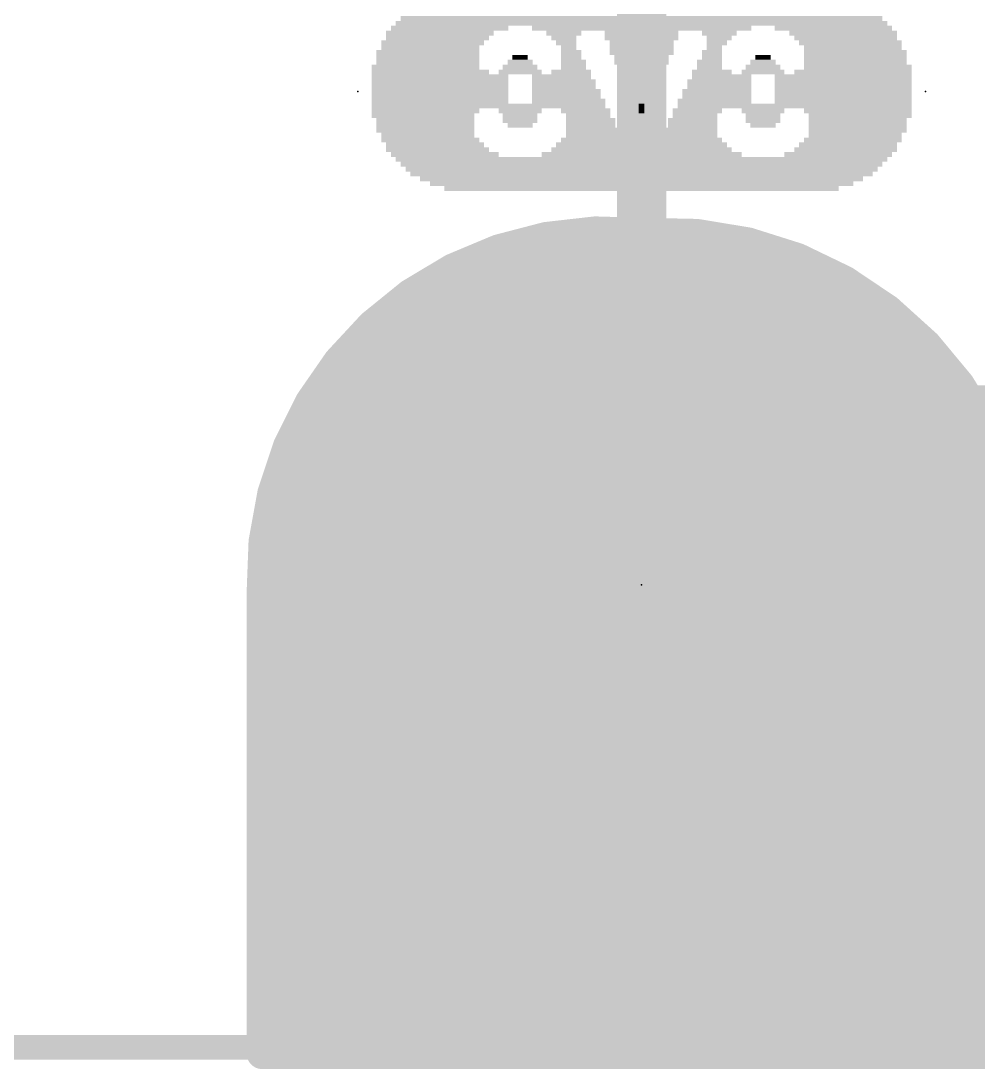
# Model space of a CAD drawing. Extents: x -41 to 92, y -75 to 33.
# Drawn here: x 8.86 to 16.74, y -0.18 to 8.45 of the extents above; entities that cross this region are included whole.
import ezdxf

# ---------------------------------------------------------------- set-up
doc = ezdxf.new("R2010")
doc.units = 0
for name, color, linetype in [('1', 12, 'CONTINUOUS'), ('16', 132, 'CONTINUOUS'), ('17', 110, 'CONTINUOUS'), ('20', 31, 'CONTINUOUS'), ('21', 41, 'CONTINUOUS'), ('22', 40, 'CONTINUOUS'), ('23', 53, 'CONTINUOUS'), ('24', 53, 'CONTINUOUS'), ('30', 253, 'CONTINUOUS')]:
    doc.layers.add(name, color=color, linetype=linetype)

# ---------------------------------------------------------------- blocks, each defined once
blk = doc.blocks.new('ROUNDP')
at = {"const_width": 0.5}
blk.add_lwpolyline([(0, -0.25, 1), (0, 0.25, 1), (0, -0.25)], format="xyb", dxfattribs=at)
blk = doc.blocks.new('RECT')
blk.add_solid([(-0.5, -0.5), (0.5, -0.5), (-0.5, 0.5), (0.5, 0.5)])

msp = doc.modelspace()

# ---------------------------------------------------------------- linework, layer by layer
at = {"layer": '1'}
for points, const_width in [([(13.97, 10.16), (13.97, 6.35)], 0.4064), ([(13.5362, 6.573), (13.1113, 6.4805)], 0.254), ([(13.97, 6.604), (13.5362, 6.573)], 0.254), ([(14.4038, 6.573), (13.97, 6.604)], 0.254), ([(14.8287, 6.4805), (14.4038, 6.573)], 0.254), ([(13.1113, 6.4805), (12.7038, 6.3286)], 0.254), ([(15.2362, 6.3286), (14.8287, 6.4805)], 0.254), ([(12.7613, 6.35), (15.1787, 6.35)], 0.254), ([(13.97, 6.35), (13.97, 3.81)], 0.4064), ([(15.07, 5.25), (13.97, 6.35)], 0.4064), ([(12.7038, 6.3286), (12.3221, 6.1201)], 0.254), ([(15.6179, 6.1201), (15.2362, 6.3286)], 0.254), ([(12.3221, 6.1201), (11.974, 5.8595)], 0.254), ([(12.2899, 6.096), (15.6501, 6.096)], 0.254), ([(15.966, 5.8595), (15.6179, 6.1201)], 0.254), ([(11.974, 5.8595), (11.6665, 5.552)], 0.254), ([(11.9565, 5.842), (15.9835, 5.842)], 0.254), ([(16.2735, 5.552), (15.966, 5.8595)], 0.254), ([(11.7025, 5.588), (16.2375, 5.588)], 0.254), ([(11.6665, 5.552), (11.4059, 5.2039)], 0.254), ([(16.5341, 5.2039), (16.2735, 5.552)], 0.254), ([(11.5033, 5.334), (16.4367, 5.334)], 0.254), ([(19.05, 5.25), (15.07, 5.25)], 0.4064), ([(11.4059, 5.2039), (11.1974, 4.8222)], 0.254), ([(16.7426, 4.8222), (16.5341, 5.2039)], 0.254), ([(11.3382, 5.08), (16.6018, 5.08)], 0.254), ([(11.1974, 4.8222), (11.0455, 4.4147)], 0.254), ([(11.1995, 4.826), (16.7405, 4.826)], 0.254), ([(16.8945, 4.4147), (16.7426, 4.8222)], 0.254), ([(11.1041, 4.572), (16.8359, 4.572)], 0.254), ([(11.0455, 4.4147), (10.953, 3.9898)], 0.254), ([(11.0244, 4.318), (16.9156, 4.318)], 0.254), ([(10.9692, 4.064), (16.9708, 4.064)], 0.254), ([(10.953, 3.9898), (10.922, 3.556)], 0.254), ([(13.97, 3.81), (13.843, 3.683)], 0.4064), ([(10.9402, 3.81), (16.9998, 3.81)], 0.254), ([(13.97, 3.556), (13.843, 3.683)], 0.4064), ([(10.922, 3.556), (10.922, 0)], 0.254), ([(10.922, 3.556), (17.018, 3.556)], 0.254), ([(10.922, 3.302), (17.018, 3.302)], 0.254), ([(10.922, 3.048), (17.018, 3.048)], 0.254), ([(10.922, 2.794), (17.018, 2.794)], 0.254), ([(10.922, 2.54), (17.018, 2.54)], 0.254), ([(10.922, 2.286), (17.018, 2.286)], 0.254), ([(10.922, 2.032), (17.018, 2.032)], 0.254), ([(10.922, 1.778), (17.018, 1.778)], 0.254), ([(10.922, 1.524), (17.018, 1.524)], 0.254), ([(10.922, 1.27), (17.018, 1.27)], 0.254), ([(10.922, 1.016), (17.018, 1.016)], 0.254), ([(10.922, 0.762), (17.018, 0.762)], 0.254), ([(10.922, 0.508), (17.018, 0.508)], 0.254), ([(10.922, 0.254), (17.018, 0.254)], 0.254), ([(38.1, 0), (0, 0)], 0.2032), ([(10.922, 0), (17.018, 0)], 0.254), ([(10.922, 0), (17.018, 0)], 0.254)]:
    msp.add_lwpolyline(points, dxfattribs=dict(at, const_width=const_width))
for points, const_width in [([(13.5317, 6.6363, 1), (13.5408, 6.5096)], 0.127), ([(13.5497, 6.5109, 1), (13.5227, 6.635)], 0.127), ([(13.9745, 6.6673, 1), (13.9655, 6.5407)], 0.127), ([(13.9745, 6.5407, 1), (13.9655, 6.6673)], 0.127), ([(14.4173, 6.635, 1), (14.3903, 6.5109)], 0.127), ([(14.3992, 6.5096, 1), (14.4083, 6.6363)], 0.127), ([(13.0978, 6.5426, 1), (13.1248, 6.4185)], 0.127), ([(13.1335, 6.421, 1), (13.0891, 6.54)], 0.127), ([(14.8509, 6.54, 1), (14.8065, 6.421)], 0.127), ([(14.8152, 6.4185, 1), (14.8422, 6.5426)], 0.127), ([(12.7613, 6.4135, 1), (12.7613, 6.2865)], 0.127), ([(14.0716, 6.35, 1), (13.8684, 6.35)], 0.2032), ([(14.0418, 6.4218, 1), (13.8982, 6.2782)], 0.2032), ([(15.1787, 6.2865, 1), (15.1787, 6.4135)], 0.127), ([(12.6816, 6.3881, 1), (12.726, 6.2691)], 0.127), ([(12.7342, 6.2728, 1), (12.6734, 6.3843)], 0.127), ([(13.8684, 6.35, 1), (14.0716, 6.35)], 0.2032), ([(15.2666, 6.3843, 1), (15.2058, 6.2728)], 0.127), ([(15.214, 6.2691, 1), (15.2584, 6.3881)], 0.127), ([(12.2899, 6.1595, 1), (12.2899, 6.0325)], 0.127), ([(12.2917, 6.1759, 1), (12.3526, 6.0644)], 0.127), ([(12.3602, 6.0693, 1), (12.2841, 6.171)], 0.127), ([(15.6559, 6.171, 1), (15.5798, 6.0693)], 0.127), ([(15.5874, 6.0644, 1), (15.6483, 6.1759)], 0.127), ([(15.6501, 6.0325, 1), (15.6501, 6.1595)], 0.127), ([(11.9565, 5.9055, 1), (11.9565, 5.7785)], 0.127), ([(11.9359, 5.9104, 1), (12.012, 5.8087)], 0.127), ([(12.0189, 5.8146, 1), (11.9291, 5.9044)], 0.127), ([(16.0109, 5.9044, 1), (15.9211, 5.8146)], 0.127), ([(15.928, 5.8087, 1), (16.0041, 5.9104)], 0.127), ([(15.9835, 5.7785, 1), (15.9835, 5.9055)], 0.127), ([(11.7025, 5.6515, 1), (11.7025, 5.5245)], 0.127), ([(16.2375, 5.5245, 1), (16.2375, 5.6515)], 0.127), ([(11.6216, 5.5969, 1), (11.7114, 5.5071)], 0.127), ([(11.7173, 5.514, 1), (11.6156, 5.5901)], 0.127), ([(16.3244, 5.5901, 1), (16.2227, 5.514)], 0.127), ([(16.2286, 5.5071, 1), (16.3184, 5.5969)], 0.127), ([(11.5033, 5.3975, 1), (11.5033, 5.2705)], 0.127), ([(15.07, 5.3516, 1), (15.07, 5.1484)], 0.2032), ([(16.4367, 5.2705, 1), (16.4367, 5.3975)], 0.127), ([(14.9982, 5.1782, 1), (15.1418, 5.3218)], 0.2032), ([(11.355, 5.2419, 1), (11.4567, 5.1658)], 0.127), ([(11.4616, 5.1734, 1), (11.3501, 5.2343)], 0.127), ([(16.5899, 5.2343, 1), (16.4784, 5.1734)], 0.127), ([(16.4833, 5.1658, 1), (16.585, 5.2419)], 0.127), ([(11.3382, 5.1435, 1), (11.3382, 5.0165)], 0.127), ([(16.6018, 5.0165, 1), (16.6018, 5.1435)], 0.127), ([(11.1995, 4.8895, 1), (11.1995, 4.7625)], 0.127), ([(11.2569, 4.8, 1), (11.1379, 4.8444)], 0.127), ([(16.8021, 4.8444, 1), (16.6831, 4.8)], 0.127), ([(16.7405, 4.7625, 1), (16.7405, 4.8895)], 0.127), ([(11.1417, 4.8526, 1), (11.2532, 4.7918)], 0.127), ([(16.6868, 4.7918, 1), (16.7983, 4.8526)], 0.127), ([(11.1041, 4.6355, 1), (11.1041, 4.5085)], 0.127), ([(10.986, 4.4369, 1), (11.105, 4.3925)], 0.127), ([(11.1075, 4.4012, 1), (10.9834, 4.4282)], 0.127), ([(11.0244, 4.3815, 1), (11.0244, 4.2545)], 0.127), ([(10.9692, 4.1275, 1), (10.9692, 4.0005)], 0.127), ([(10.891, 4.0033, 1), (11.0151, 3.9763)], 0.127), ([(11.0164, 3.9852, 1), (10.8897, 3.9943)], 0.127), ([(14.0418, 3.7382, 1), (13.8982, 3.8818)], 0.2032), ([(10.9402, 3.8735, 1), (10.9402, 3.7465)], 0.127), ([(13.9148, 3.7548, 1), (13.7712, 3.6112)], 0.2032), ([(13.8684, 3.81, 1), (14.0716, 3.81)], 0.2032), ([(13.7712, 3.7548, 1), (13.9148, 3.6112)], 0.2032), ([(13.8982, 3.4842, 1), (14.0418, 3.6278)], 0.2032), ([(10.9855, 3.556, 1), (10.8585, 3.556)], 0.127), ([(10.922, 3.6195, 1), (10.922, 3.4925)], 0.127), ([(10.8587, 3.5605, 1), (10.9853, 3.5515)], 0.127), ([(10.922, 3.3655, 1), (10.922, 3.2385)], 0.127), ([(10.922, 3.1115, 1), (10.922, 2.9845)], 0.127), ([(10.922, 2.8575, 1), (10.922, 2.7305)], 0.127), ([(10.922, 2.6035, 1), (10.922, 2.4765)], 0.127), ([(10.922, 2.3495, 1), (10.922, 2.2225)], 0.127), ([(10.922, 2.0955, 1), (10.922, 1.9685)], 0.127), ([(10.922, 1.8415, 1), (10.922, 1.7145)], 0.127), ([(10.922, 1.5875, 1), (10.922, 1.4605)], 0.127), ([(10.922, 1.3335, 1), (10.922, 1.2065)], 0.127), ([(10.922, 1.0795, 1), (10.922, 0.9525)], 0.127), ([(10.922, 0.8255, 1), (10.922, 0.6985)], 0.127), ([(10.922, 0.5715, 1), (10.922, 0.4445)], 0.127), ([(10.922, 0.3175, 1), (10.922, 0.1905)], 0.127), ([(10.922, 0.0635, 1), (10.922, -0.0635)], 0.127), ([(10.922, 0.0635, 1), (10.922, -0.0635)], 0.127), ([(10.8585, 0, 1), (10.9855, 0)], 0.127)]:
    msp.add_lwpolyline(points, format="xyb", dxfattribs=dict(at, const_width=const_width))
at = {"layer": '16'}
for points, const_width in [([(13.5362, 6.573), (13.1113, 6.4805)], 0.254), ([(13.97, 6.604), (13.5362, 6.573)], 0.254), ([(14.4038, 6.573), (13.97, 6.604)], 0.254), ([(14.8287, 6.4805), (14.4038, 6.573)], 0.254), ([(13.1113, 6.4805), (12.7038, 6.3286)], 0.254), ([(15.2362, 6.3286), (14.8287, 6.4805)], 0.254), ([(12.7613, 6.35), (15.1787, 6.35)], 0.254), ([(12.7038, 6.3286), (12.3221, 6.1201)], 0.254), ([(15.6179, 6.1201), (15.2362, 6.3286)], 0.254), ([(12.3221, 6.1201), (11.974, 5.8595)], 0.254), ([(12.2899, 6.096), (15.6501, 6.096)], 0.254), ([(15.966, 5.8595), (15.6179, 6.1201)], 0.254), ([(11.974, 5.8595), (11.6665, 5.552)], 0.254), ([(11.9565, 5.842), (15.9835, 5.842)], 0.254), ([(16.2735, 5.552), (15.966, 5.8595)], 0.254), ([(11.7025, 5.588), (16.2375, 5.588)], 0.254), ([(11.6665, 5.552), (11.4059, 5.2039)], 0.254), ([(16.5341, 5.2039), (16.2735, 5.552)], 0.254), ([(11.5033, 5.334), (16.4367, 5.334)], 0.254), ([(11.4059, 5.2039), (11.1974, 4.8222)], 0.254), ([(16.7426, 4.8222), (16.5341, 5.2039)], 0.254), ([(11.3382, 5.08), (16.6018, 5.08)], 0.254), ([(11.1974, 4.8222), (11.0455, 4.4147)], 0.254), ([(11.1995, 4.826), (16.7405, 4.826)], 0.254), ([(16.8945, 4.4147), (16.7426, 4.8222)], 0.254), ([(11.1041, 4.572), (16.8359, 4.572)], 0.254), ([(11.0455, 4.4147), (10.953, 3.9898)], 0.254), ([(11.0244, 4.318), (16.9156, 4.318)], 0.254), ([(10.9692, 4.064), (16.9708, 4.064)], 0.254), ([(10.953, 3.9898), (10.922, 3.556)], 0.254), ([(10.9402, 3.81), (16.9998, 3.81)], 0.254), ([(10.922, 3.556), (10.922, 0)], 0.254), ([(10.922, 3.556), (17.018, 3.556)], 0.254), ([(10.922, 3.302), (17.018, 3.302)], 0.254), ([(10.922, 3.048), (17.018, 3.048)], 0.254), ([(10.922, 2.794), (17.018, 2.794)], 0.254), ([(10.922, 2.54), (17.018, 2.54)], 0.254), ([(10.922, 2.286), (17.018, 2.286)], 0.254), ([(10.922, 2.032), (17.018, 2.032)], 0.254), ([(10.922, 1.778), (17.018, 1.778)], 0.254), ([(10.922, 1.524), (17.018, 1.524)], 0.254), ([(10.922, 1.27), (17.018, 1.27)], 0.254), ([(10.922, 1.016), (17.018, 1.016)], 0.254), ([(10.922, 0.762), (17.018, 0.762)], 0.254), ([(10.922, 0.508), (17.018, 0.508)], 0.254), ([(10.922, 0.254), (17.018, 0.254)], 0.254), ([(38.1, 0), (0, 0)], 0.2032), ([(10.922, 0), (17.018, 0)], 0.254), ([(10.922, 0), (17.018, 0)], 0.254)]:
    msp.add_lwpolyline(points, dxfattribs=dict(at, const_width=const_width))
at = {"layer": '16', "const_width": 0.127}
for points in [[(13.5317, 6.6363, 1), (13.5408, 6.5096)], [(13.5497, 6.5109, 1), (13.5227, 6.635)], [(13.9745, 6.6673, 1), (13.9655, 6.5407)], [(13.9745, 6.5407, 1), (13.9655, 6.6673)], [(14.4173, 6.635, 1), (14.3903, 6.5109)], [(14.3992, 6.5096, 1), (14.4083, 6.6363)], [(13.0978, 6.5426, 1), (13.1248, 6.4185)], [(13.1335, 6.421, 1), (13.0891, 6.54)], [(14.8509, 6.54, 1), (14.8065, 6.421)], [(14.8152, 6.4185, 1), (14.8422, 6.5426)], [(12.7613, 6.4135, 1), (12.7613, 6.2865)], [(15.1787, 6.2865, 1), (15.1787, 6.4135)], [(12.6816, 6.3881, 1), (12.726, 6.2691)], [(12.7342, 6.2728, 1), (12.6734, 6.3843)], [(15.2666, 6.3843, 1), (15.2058, 6.2728)], [(15.214, 6.2691, 1), (15.2584, 6.3881)], [(12.2899, 6.1595, 1), (12.2899, 6.0325)], [(12.2917, 6.1759, 1), (12.3526, 6.0644)], [(12.3602, 6.0693, 1), (12.2841, 6.171)], [(15.6559, 6.171, 1), (15.5798, 6.0693)], [(15.5874, 6.0644, 1), (15.6483, 6.1759)], [(15.6501, 6.0325, 1), (15.6501, 6.1595)], [(11.9565, 5.9055, 1), (11.9565, 5.7785)], [(11.9359, 5.9104, 1), (12.012, 5.8087)], [(12.0189, 5.8146, 1), (11.9291, 5.9044)], [(16.0109, 5.9044, 1), (15.9211, 5.8146)], [(15.928, 5.8087, 1), (16.0041, 5.9104)], [(15.9835, 5.7785, 1), (15.9835, 5.9055)], [(11.7025, 5.6515, 1), (11.7025, 5.5245)], [(16.2375, 5.5245, 1), (16.2375, 5.6515)], [(11.6216, 5.5969, 1), (11.7114, 5.5071)], [(11.7173, 5.514, 1), (11.6156, 5.5901)], [(16.3244, 5.5901, 1), (16.2227, 5.514)], [(16.2286, 5.5071, 1), (16.3184, 5.5969)], [(11.5033, 5.3975, 1), (11.5033, 5.2705)], [(16.4367, 5.2705, 1), (16.4367, 5.3975)], [(11.355, 5.2419, 1), (11.4567, 5.1658)], [(11.4616, 5.1734, 1), (11.3501, 5.2343)], [(16.5899, 5.2343, 1), (16.4784, 5.1734)], [(16.4833, 5.1658, 1), (16.585, 5.2419)], [(11.3382, 5.1435, 1), (11.3382, 5.0165)], [(16.6018, 5.0165, 1), (16.6018, 5.1435)], [(11.1995, 4.8895, 1), (11.1995, 4.7625)], [(11.2569, 4.8, 1), (11.1379, 4.8444)], [(16.8021, 4.8444, 1), (16.6831, 4.8)], [(16.7405, 4.7625, 1), (16.7405, 4.8895)], [(11.1417, 4.8526, 1), (11.2532, 4.7918)], [(16.6868, 4.7918, 1), (16.7983, 4.8526)], [(11.1041, 4.6355, 1), (11.1041, 4.5085)], [(10.986, 4.4369, 1), (11.105, 4.3925)], [(11.1075, 4.4012, 1), (10.9834, 4.4282)], [(11.0244, 4.3815, 1), (11.0244, 4.2545)], [(10.9692, 4.1275, 1), (10.9692, 4.0005)], [(10.891, 4.0033, 1), (11.0151, 3.9763)], [(11.0164, 3.9852, 1), (10.8897, 3.9943)], [(10.9402, 3.8735, 1), (10.9402, 3.7465)], [(10.9855, 3.556, 1), (10.8585, 3.556)], [(10.922, 3.6195, 1), (10.922, 3.4925)], [(10.8587, 3.5605, 1), (10.9853, 3.5515)], [(10.922, 3.3655, 1), (10.922, 3.2385)], [(10.922, 3.1115, 1), (10.922, 2.9845)], [(10.922, 2.8575, 1), (10.922, 2.7305)], [(10.922, 2.6035, 1), (10.922, 2.4765)], [(10.922, 2.3495, 1), (10.922, 2.2225)], [(10.922, 2.0955, 1), (10.922, 1.9685)], [(10.922, 1.8415, 1), (10.922, 1.7145)], [(10.922, 1.5875, 1), (10.922, 1.4605)], [(10.922, 1.3335, 1), (10.922, 1.2065)], [(10.922, 1.0795, 1), (10.922, 0.9525)], [(10.922, 0.8255, 1), (10.922, 0.6985)], [(10.922, 0.5715, 1), (10.922, 0.4445)], [(10.922, 0.3175, 1), (10.922, 0.1905)], [(10.922, 0.0635, 1), (10.922, -0.0635)], [(10.922, 0.0635, 1), (10.922, -0.0635)], [(10.8585, 0, 1), (10.9855, 0)]]:
    msp.add_lwpolyline(points, format="xyb", dxfattribs=at)
at = {"layer": '20', "const_width": 0.2032}
msp.add_lwpolyline([(0, 0), (38.1, 0)], dxfattribs=at)
at = {"layer": '23'}
for p in [(11.6332, 7.874), (13.97, 3.81)]:
    msp.add_point(p, dxfattribs=at)
at = {"layer": '24'}
msp.add_point((16.3068, 7.874), dxfattribs=at)
at = {"layer": '30', "const_width": 0.254}
for points in [[(13.1851, 6.6715), (13.589, 6.7173)], [(13.589, 6.7173), (13.9954, 6.7056)], [(13.9954, 6.7056), (14.4235, 6.6968)], [(14.4235, 6.6968), (14.846, 6.6271)], [(12.7917, 6.5689), (13.1851, 6.6715)], [(14.846, 6.6271), (15.2543, 6.4981)], [(12.4168, 6.4117), (12.7917, 6.5689)], [(12.9264, 6.604), (14.9191, 6.604)], [(15.2543, 6.4981), (15.64, 6.3122)], [(12.0679, 6.203), (12.4168, 6.4117)], [(12.3137, 6.35), (15.5615, 6.35)], [(15.64, 6.3122), (15.9954, 6.0733)], [(11.7521, 5.947), (12.0679, 6.203)], [(11.936, 6.096), (15.9617, 6.096)], [(15.9954, 6.0733), (16.3131, 5.7863)], [(11.4757, 5.6489), (11.7521, 5.947)], [(11.6547, 5.842), (16.2515, 5.842)], [(16.3131, 5.7863), (16.5868, 5.457)], [(11.2442, 5.3147), (11.4757, 5.6489)], [(11.4335, 5.588), (16.478, 5.588)], [(16.5868, 5.457), (16.8108, 5.0921)], [(11.0624, 4.9511), (11.2442, 5.3147)], [(11.2576, 5.334), (16.6623, 5.334)], [(11.1268, 5.08), (16.8161, 5.08)], [(16.8108, 5.0921), (16.9807, 4.699)], [(10.9338, 4.5654), (11.0624, 4.9511)], [(11.0207, 4.826), (16.9258, 4.826)], [(10.8611, 4.1654), (10.9338, 4.5654)], [(10.936, 4.572), (17.0151, 4.572)], [(10.8889, 4.318), (17.0841, 4.318)], [(10.8458, 3.7592), (10.8611, 4.1654)], [(10.8573, 4.064), (17.12, 4.064)], [(10.8458, -0.0508), (10.8458, 3.7592)], [(10.8477, 3.81), (17.145, 3.81)], [(10.8458, 3.556), (17.145, 3.556)], [(10.8458, 3.302), (17.145, 3.302)], [(10.8458, 3.048), (17.145, 3.048)], [(10.8458, 2.794), (17.145, 2.794)], [(10.8458, 2.54), (17.145, 2.54)], [(10.8458, 2.286), (17.145, 2.286)], [(10.8458, 2.032), (17.145, 2.032)], [(10.8458, 1.778), (17.145, 1.778)], [(10.8458, 1.524), (17.145, 1.524)], [(10.8458, 1.27), (17.145, 1.27)], [(10.8458, 1.016), (17.145, 1.016)], [(10.8458, 0.762), (17.145, 0.762)], [(10.8458, 0.508), (17.145, 0.508)], [(10.8458, 0.254), (17.145, 0.254)], [(10.8458, 0), (17.145, 0)], [(17.145, -0.0508), (10.8458, -0.0508)]]:
    msp.add_lwpolyline(points, dxfattribs=at)
at = {"layer": '30', "const_width": 0.127}
for points in [[(13.5909, 6.7808, 1), (13.5872, 6.6539)], [(13.5962, 6.6542, 1), (13.5819, 6.7804)], [(13.9967, 6.7691, 1), (13.9941, 6.6421)], [(13.9936, 6.6421, 1), (13.9972, 6.7691)], [(14.4338, 6.7594, 1), (14.4132, 6.6341)], [(14.4222, 6.6333, 1), (14.4248, 6.7603)], [(13.1779, 6.7346, 1), (13.1923, 6.6084)], [(13.2011, 6.61, 1), (13.1691, 6.7329)], [(14.8651, 6.6877, 1), (14.8268, 6.5666)], [(14.8357, 6.5645, 1), (14.8563, 6.6898)], [(12.7757, 6.6303, 1), (12.8077, 6.5074)], [(12.8163, 6.5103, 1), (12.7672, 6.6274)], [(12.9264, 6.6675, 1), (12.9264, 6.5405)], [(14.9191, 6.5405, 1), (14.9191, 6.6675)], [(15.2818, 6.5553, 1), (15.2267, 6.4409)], [(15.2351, 6.4375, 1), (15.2734, 6.5586)], [(12.3137, 6.4135, 1), (12.3137, 6.2865)], [(12.3923, 6.4702, 1), (12.4414, 6.3531)], [(12.4494, 6.3572, 1), (12.3842, 6.4662)], [(15.5615, 6.2865, 1), (15.5615, 6.4135)], [(15.6754, 6.3649, 1), (15.6046, 6.2595)], [(15.6124, 6.255, 1), (15.6676, 6.3694)], [(12.0353, 6.2575, 1), (12.1005, 6.1485)], [(12.1079, 6.1536, 1), (12.028, 6.2523)], [(11.936, 6.1595, 1), (11.936, 6.0325)], [(15.9617, 6.0325, 1), (15.9617, 6.1595)], [(16.0379, 6.1205, 1), (15.9528, 6.0262)], [(15.9599, 6.0206, 1), (16.0308, 6.126)], [(11.7121, 5.9963, 1), (11.7921, 5.8977)], [(11.7987, 5.9038, 1), (11.7055, 5.9902)], [(11.6547, 5.9055, 1), (11.6547, 5.7785)], [(16.2515, 5.7785, 1), (16.2515, 5.9055)], [(16.362, 5.8269, 1), (16.2643, 5.7457)], [(16.2706, 5.7392, 1), (16.3557, 5.8334)], [(11.4335, 5.6515, 1), (11.4335, 5.5245)], [(11.4291, 5.6921, 1), (11.5222, 5.6057)], [(11.5279, 5.6128, 1), (11.4235, 5.6851)], [(16.478, 5.5245, 1), (16.478, 5.6515)], [(16.6409, 5.4902, 1), (16.5327, 5.4238)], [(16.538, 5.4164, 1), (16.6356, 5.4976)], [(11.301, 5.2863, 1), (11.1874, 5.3431)], [(11.2576, 5.3975, 1), (11.2576, 5.2705)], [(16.6623, 5.2705, 1), (16.6623, 5.3975)], [(11.192, 5.3509, 1), (11.2964, 5.2785)], [(11.1268, 5.1435, 1), (11.1268, 5.0165)], [(16.8691, 5.1173, 1), (16.7525, 5.0669)], [(16.7567, 5.0589, 1), (16.865, 5.1253)], [(11.0056, 4.9795, 1), (11.1192, 4.9227)], [(11.1226, 4.931, 1), (11.0021, 4.9712)], [(11.0207, 4.8895, 1), (11.0207, 4.7625)], [(10.9963, 4.5541, 1), (10.8713, 4.5768)], [(10.936, 4.6355, 1), (10.936, 4.5085)], [(10.8736, 4.5855, 1), (10.9941, 4.5453)], [(10.8889, 4.3815, 1), (10.8889, 4.2545)], [(10.9246, 4.163, 1), (10.7977, 4.1678)], [(10.7987, 4.1768, 1), (10.9236, 4.1541)], [(10.8573, 4.1275, 1), (10.8573, 4.0005)], [(10.9093, 3.7592, 1), (10.7823, 3.7592)], [(10.8477, 3.8735, 1), (10.8477, 3.7465)], [(10.7823, 3.7616, 1), (10.9093, 3.7568)], [(10.8458, 3.6195, 1), (10.8458, 3.4925)], [(10.8458, 3.3655, 1), (10.8458, 3.2385)], [(10.8458, 3.1115, 1), (10.8458, 2.9845)], [(10.8458, 2.8575, 1), (10.8458, 2.7305)], [(10.8458, 2.6035, 1), (10.8458, 2.4765)], [(10.8458, 2.3495, 1), (10.8458, 2.2225)], [(10.8458, 2.0955, 1), (10.8458, 1.9685)], [(10.8458, 1.8415, 1), (10.8458, 1.7145)], [(10.8458, 1.5875, 1), (10.8458, 1.4605)], [(10.8458, 1.3335, 1), (10.8458, 1.2065)], [(10.8458, 1.0795, 1), (10.8458, 0.9525)], [(10.8458, 0.8255, 1), (10.8458, 0.6985)], [(10.8458, 0.5715, 1), (10.8458, 0.4445)], [(10.8458, 0.3175, 1), (10.8458, 0.1905)], [(10.8458, 0.0635, 1), (10.8458, -0.0635)], [(10.8458, 0.0127, 1), (10.8458, -0.1143)], [(10.7823, -0.0508, 1), (10.9093, -0.0508)]]:
    msp.add_lwpolyline(points, format="xyb", dxfattribs=at)

# ---------------------------------------------------------------- block references
at = {"layer": '17', "xscale": 5.08, "yscale": 5.08}
msp.add_blockref('ROUNDP', (13.97, 3.556), dxfattribs=at)
msp.add_blockref('ROUNDP', (13.97, 3.556), dxfattribs=at)
at = {"layer": '21', "yscale": 0.04}
for p, xscale in [((13.9732, 8.474), 3.96), ((12.3132, 8.354), 0.88), ((12.3932, 8.394), 0.96), ((13.9732, 8.434), 4.04), ((13.9732, 8.394), 1.8), ((13.3332, 8.354), 0.28), ((13.9732, 8.354), 0.6), ((14.6132, 8.354), 0.28), ((15.5532, 8.394), 0.96), ((15.6332, 8.354), 0.88), ((12.2532, 8.274), 0.84), ((12.2932, 8.314), 0.84), ((13.3332, 8.314), 0.2), ((13.3532, 8.274), 0.16), ((13.9732, 8.314), 0.6), ((13.9732, 8.274), 0.52), ((14.6132, 8.314), 0.2), ((14.5932, 8.274), 0.16), ((15.6532, 8.314), 0.84), ((15.6932, 8.274), 0.84), ((12.2132, 8.194), 0.84), ((12.2332, 8.234), 0.8), ((13.3732, 8.234), 0.12), ((13.3932, 8.194), 0.16), ((13.9732, 8.234), 0.52), ((13.9932, 8.194), 0.48), ((14.5532, 8.194), 0.16), ((14.5732, 8.234), 0.12), ((15.7132, 8.234), 0.8), ((15.7332, 8.194), 0.84), ((12.2132, 8.154), 0.84), ((12.2132, 8.114), 0.84), ((12.9732, 8.114), 0.2), ((12.9932, 8.154), 0.08), ((13.4132, 8.154), 0.12), ((13.4332, 8.114), 0.16), ((13.9732, 8.154), 0.44), ((13.9932, 8.114), 0.4), ((14.5332, 8.114), 0.2), ((14.5532, 8.154), 0.16), ((14.9732, 8.114), 0.2), ((14.9932, 8.154), 0.08), ((15.7532, 8.154), 0.8), ((15.7532, 8.114), 0.8), ((12.1932, 8.074), 0.88), ((12.2332, 8.034), 0.96), ((12.9332, 8.034), 0.28), ((12.9732, 8.074), 0.28), ((13.4332, 8.074), 0.16), ((13.4532, 8.034), 0.2), ((13.9732, 8.074), 0.36), ((13.9932, 8.034), 0.32), ((14.5532, 8.034), 0.32), ((14.5332, 8.074), 0.2), ((14.9332, 8.034), 0.28), ((14.9732, 8.074), 0.28), ((15.7732, 8.074), 0.84), ((15.7732, 8.034), 0.84), ((12.3132, 7.994), 1.12), ((12.3132, 7.954), 1.12), ((13.4332, 7.994), 0.24), ((13.4532, 7.954), 0.28), ((13.9732, 7.994), 0.28), ((13.9732, 7.954), 0.28), ((14.6132, 7.954), 0.52), ((14.6332, 7.994), 0.48), ((15.7532, 7.994), 0.88), ((15.7532, 7.954), 0.88), ((12.3132, 7.914), 1.12), ((12.3132, 7.874), 1.12), ((13.4332, 7.874), 0.4), ((13.4332, 7.914), 0.32), ((13.9732, 7.914), 0.2), ((13.9732, 7.874), 0.2), ((14.5932, 7.874), 0.56), ((14.6132, 7.914), 0.52), ((15.7132, 7.874), 0.96), ((15.7332, 7.914), 0.92), ((12.3132, 7.834), 1.12), ((12.3132, 7.794), 1.12), ((12.3932, 7.754), 1.28), ((13.4732, 7.834), 0.32), ((13.4932, 7.794), 0.36), ((13.5132, 7.754), 0.32), ((13.9732, 7.834), 0.12), ((13.9732, 7.794), 0.12), ((13.9732, 7.754), 0.04), ((14.5732, 7.794), 0.6), ((14.6532, 7.754), 0.76), ((14.5932, 7.834), 0.56), ((15.7532, 7.834), 0.88), ((15.7532, 7.794), 0.88), ((15.7732, 7.754), 0.84), ((12.1932, 7.714), 0.88), ((12.1732, 7.674), 0.84), ((12.9532, 7.714), 0.32), ((12.9732, 7.674), 0.28), ((13.5332, 7.714), 0.36), ((13.5332, 7.674), 0.36), ((13.9732, 7.714), 0.04), ((14.4332, 7.714), 0.4), ((14.4132, 7.674), 0.36), ((14.9532, 7.714), 0.32), ((14.9732, 7.674), 0.28), ((15.7732, 7.714), 0.84), ((15.7732, 7.674), 0.84), ((12.1932, 7.634), 0.8), ((12.1932, 7.594), 0.8), ((12.9732, 7.634), 0.28), ((12.9732, 7.594), 0.2), ((13.5532, 7.634), 0.4), ((13.5532, 7.594), 0.4), ((14.3932, 7.634), 0.4), ((14.3932, 7.594), 0.4), ((14.9732, 7.634), 0.28), ((14.9732, 7.594), 0.2), ((15.7532, 7.634), 0.8), ((15.7532, 7.594), 0.8), ((12.1932, 7.554), 0.8), ((12.2132, 7.514), 0.76), ((13.5732, 7.554), 0.44), ((13.5732, 7.514), 0.44), ((14.3732, 7.554), 0.44), ((14.3732, 7.514), 0.44), ((15.7532, 7.554), 0.8), ((15.7332, 7.514), 0.76), ((12.2332, 7.474), 0.8), ((12.2732, 7.434), 0.8), ((13.5532, 7.434), 0.56), ((13.5732, 7.474), 0.52), ((14.3732, 7.474), 0.52), ((14.3932, 7.434), 0.56), ((15.6732, 7.434), 0.8), ((15.7132, 7.474), 0.8), ((12.2932, 7.394), 0.84), ((12.3532, 7.354), 0.88), ((13.5332, 7.354), 0.76), ((13.5532, 7.394), 0.64), ((14.4132, 7.354), 0.76), ((14.3932, 7.394), 0.64), ((15.5932, 7.354), 0.88), ((15.6532, 7.394), 0.84), ((13.9732, 7.314), 4.04), ((13.9732, 7.274), 3.96), ((13.9732, 7.234), 3.88), ((13.9732, 7.194), 3.8), ((13.9732, 7.154), 3.64), ((13.9732, 7.114), 3.48), ((13.9732, 7.074), 3.24)]:
    msp.add_blockref('RECT', p, dxfattribs=dict(at, xscale=xscale))
at = {"layer": '22', "yscale": 0.04, "rotation": 180}
for p, xscale in [((13.9668, 8.474), 3.96), ((12.3068, 8.354), 0.88), ((12.3868, 8.394), 0.96), ((13.9668, 8.434), 4.04), ((13.9668, 8.394), 1.8), ((13.3268, 8.354), 0.28), ((13.9668, 8.354), 0.6), ((14.6068, 8.354), 0.28), ((15.5468, 8.394), 0.96), ((15.6268, 8.354), 0.88), ((12.2468, 8.274), 0.84), ((12.2868, 8.314), 0.84), ((13.3268, 8.314), 0.2), ((13.3468, 8.274), 0.16), ((13.9668, 8.314), 0.6), ((13.9668, 8.274), 0.52), ((14.6068, 8.314), 0.2), ((14.5868, 8.274), 0.16), ((15.6468, 8.314), 0.84), ((15.6868, 8.274), 0.84), ((12.2068, 8.194), 0.84), ((12.2268, 8.234), 0.8), ((13.3668, 8.234), 0.12), ((13.3868, 8.194), 0.16), ((13.9668, 8.234), 0.52), ((13.9468, 8.194), 0.48), ((14.5468, 8.194), 0.16), ((14.5668, 8.234), 0.12), ((15.7068, 8.234), 0.8), ((15.7268, 8.194), 0.84), ((12.1868, 8.154), 0.8), ((12.1868, 8.114), 0.8), ((12.9668, 8.114), 0.2), ((12.9468, 8.154), 0.08), ((13.3868, 8.154), 0.16), ((13.4068, 8.114), 0.2), ((13.9668, 8.154), 0.44), ((13.9468, 8.114), 0.4), ((14.5068, 8.114), 0.16), ((14.5268, 8.154), 0.12), ((14.9668, 8.114), 0.2), ((14.9468, 8.154), 0.08), ((15.7268, 8.154), 0.84), ((15.7268, 8.114), 0.84), ((12.1668, 8.074), 0.84), ((12.1668, 8.034), 0.84), ((12.9668, 8.074), 0.28), ((13.0068, 8.034), 0.28), ((13.3868, 8.034), 0.32), ((13.4068, 8.074), 0.2), ((13.9668, 8.074), 0.36), ((13.9468, 8.034), 0.32), ((14.4868, 8.034), 0.2), ((14.5068, 8.074), 0.16), ((14.9668, 8.074), 0.28), ((15.0068, 8.034), 0.28), ((15.7068, 8.034), 0.96), ((15.7468, 8.074), 0.88), ((12.1868, 7.994), 0.88), ((12.1868, 7.954), 0.88), ((13.3068, 7.994), 0.48), ((13.3268, 7.954), 0.52), ((13.9668, 7.994), 0.28), ((13.9668, 7.954), 0.28), ((14.4868, 7.954), 0.28), ((14.5068, 7.994), 0.24), ((15.6268, 7.994), 1.12), ((15.6268, 7.954), 1.12), ((12.2068, 7.914), 0.92), ((12.2268, 7.874), 0.96), ((13.3268, 7.914), 0.52), ((13.3468, 7.874), 0.56), ((13.9668, 7.914), 0.2), ((13.9668, 7.874), 0.2), ((14.5068, 7.874), 0.4), ((14.5068, 7.914), 0.32), ((15.6268, 7.914), 1.12), ((15.6268, 7.874), 1.12), ((12.1868, 7.834), 0.88), ((12.1868, 7.794), 0.88), ((12.1668, 7.754), 0.84), ((13.2868, 7.754), 0.76), ((13.3468, 7.834), 0.56), ((13.3668, 7.794), 0.6), ((13.9668, 7.834), 0.12), ((13.9668, 7.794), 0.12), ((13.9668, 7.754), 0.04), ((14.4468, 7.794), 0.36), ((14.4268, 7.754), 0.32), ((14.4668, 7.834), 0.32), ((15.5468, 7.754), 1.28), ((15.6268, 7.834), 1.12), ((15.6268, 7.794), 1.12), ((12.1668, 7.714), 0.84), ((12.1668, 7.674), 0.84), ((12.9868, 7.714), 0.32), ((12.9668, 7.674), 0.28), ((13.5068, 7.714), 0.4), ((13.5268, 7.674), 0.36), ((13.9668, 7.714), 0.04), ((14.4068, 7.714), 0.36), ((14.4068, 7.674), 0.36), ((14.9868, 7.714), 0.32), ((14.9668, 7.674), 0.28), ((15.7468, 7.714), 0.88), ((15.7668, 7.674), 0.84), ((12.1868, 7.634), 0.8), ((12.1868, 7.594), 0.8), ((12.9668, 7.634), 0.28), ((12.9668, 7.594), 0.2), ((13.5468, 7.634), 0.4), ((13.5468, 7.594), 0.4), ((14.3868, 7.634), 0.4), ((14.3868, 7.594), 0.4), ((14.9668, 7.634), 0.28), ((14.9668, 7.594), 0.2), ((15.7468, 7.634), 0.8), ((15.7468, 7.594), 0.8), ((12.1868, 7.554), 0.8), ((12.2068, 7.514), 0.76), ((13.5668, 7.554), 0.44), ((13.5668, 7.514), 0.44), ((14.3668, 7.554), 0.44), ((14.3668, 7.514), 0.44), ((15.7468, 7.554), 0.8), ((15.7268, 7.514), 0.76), ((12.2268, 7.474), 0.8), ((12.2668, 7.434), 0.8), ((13.5468, 7.434), 0.56), ((13.5668, 7.474), 0.52), ((14.3668, 7.474), 0.52), ((14.3868, 7.434), 0.56), ((15.6668, 7.434), 0.8), ((15.7068, 7.474), 0.8), ((12.2868, 7.394), 0.84), ((12.3468, 7.354), 0.88), ((13.5268, 7.354), 0.76), ((13.5468, 7.394), 0.64), ((14.4068, 7.354), 0.76), ((14.3868, 7.394), 0.64), ((15.5868, 7.354), 0.88), ((15.6468, 7.394), 0.84), ((13.9668, 7.314), 4.04), ((13.9668, 7.274), 3.96), ((13.9668, 7.234), 3.88), ((13.9668, 7.194), 3.8), ((13.9668, 7.154), 3.64), ((13.9668, 7.114), 3.48), ((13.9668, 7.074), 3.24)]:
    msp.add_blockref('RECT', p, dxfattribs=dict(at, xscale=xscale))
at = {"layer": '30', "xscale": 5.2832, "yscale": 5.2832}
msp.add_blockref('ROUNDP', (13.97, 3.556), dxfattribs=at)

doc.saveas('drawing.dxf')
